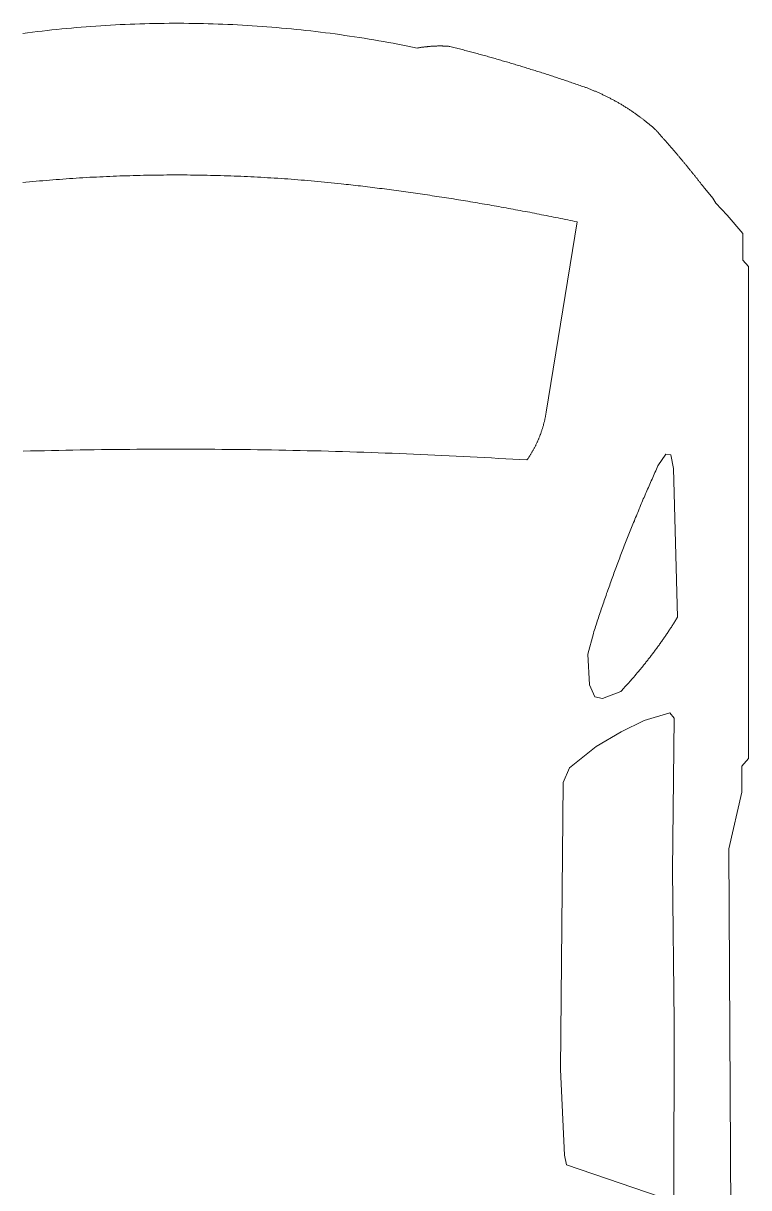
# Model space of a CAD drawing. Header units: millimetres. Extents: x 10 to 413, y 10 to 287.
# Drawn here: x 207.6 to 216.87, y 144.73 to 159.62 of the extents above; entities that cross this region are included whole.
import ezdxf

# ---------------------------------------------------------------- set-up
doc = ezdxf.new("R2010")
doc.units = ezdxf.units.MM
doc.layers.add('LAYER6', color=252, linetype='Continuous')

# ---------------------------------------------------------------- blocks, each defined once
blk = doc.blocks.new('FcPack%d0')
at = {"layer": 'LAYER6', "color": 1, "linetype": 'Continuous', "lineweight": 13}
for p, q in [((60.563, 3.576), (60.501, 3.572)), ((60.626, 3.58), (60.563, 3.576)), ((60.688, 3.584), (60.626, 3.58)), ((60.751, 3.587), (60.688, 3.584)), ((60.813, 3.591), (60.751, 3.587)), ((60.876, 3.593), (60.813, 3.591)), ((60.938, 3.596), (60.876, 3.593)), ((61.001, 3.598), (60.938, 3.596)), ((61.063, 3.601), (61.001, 3.598)), ((61.126, 3.602), (61.063, 3.601)), ((61.188, 3.604), (61.126, 3.602)), ((61.251, 3.605), (61.188, 3.604)), ((61.313, 3.606), (61.251, 3.605)), ((61.376, 3.607), (61.313, 3.606)), ((61.438, 3.608), (61.376, 3.607)), ((61.501, 3.608), (61.438, 3.608)), ((61.563, 3.608), (61.501, 3.608)), ((61.626, 3.608), (61.563, 3.608)), ((61.688, 3.607), (61.626, 3.608)), ((61.751, 3.607), (61.688, 3.607)), ((61.813, 3.605), (61.751, 3.607)), ((61.876, 3.604), (61.813, 3.605)), ((61.938, 3.603), (61.876, 3.604)), ((62.001, 3.601), (61.938, 3.603)), ((62.063, 3.599), (62.001, 3.601)), ((62.126, 3.597), (62.063, 3.599)), ((62.188, 3.594), (62.126, 3.597)), ((62.251, 3.591), (62.188, 3.594)), ((62.313, 3.588), (62.251, 3.591)), ((62.376, 3.585), (62.313, 3.588)), ((62.438, 3.581), (62.376, 3.585)), ((62.501, 3.577), (62.438, 3.581)), ((62.563, 3.573), (62.501, 3.577)), ((59.629, 3.486), (59.567, 3.478)), ((59.691, 3.494), (59.629, 3.486)), ((59.753, 3.502), (59.691, 3.494)), ((59.815, 3.509), (59.753, 3.502)), ((59.878, 3.516), (59.815, 3.509)), ((59.94, 3.523), (59.878, 3.516)), ((60.002, 3.529), (59.94, 3.523)), ((60.064, 3.536), (60.002, 3.529)), ((60.127, 3.542), (60.064, 3.536)), ((60.189, 3.547), (60.127, 3.542)), ((60.251, 3.553), (60.189, 3.547)), ((60.314, 3.558), (60.251, 3.553)), ((60.376, 3.563), (60.314, 3.558)), ((60.438, 3.568), (60.376, 3.563)), ((60.501, 3.572), (60.438, 3.568)), ((62.625, 3.569), (62.563, 3.573)), ((62.688, 3.564), (62.625, 3.569)), ((62.75, 3.559), (62.688, 3.564)), ((62.813, 3.554), (62.75, 3.559)), ((62.875, 3.548), (62.813, 3.554)), ((62.937, 3.543), (62.875, 3.548)), ((63, 3.537), (62.937, 3.543)), ((63.062, 3.531), (63, 3.537)), ((63.124, 3.524), (63.062, 3.531)), ((63.186, 3.517), (63.124, 3.524)), ((63.249, 3.51), (63.186, 3.517)), ((63.311, 3.503), (63.249, 3.51)), ((63.373, 3.496), (63.311, 3.503)), ((63.435, 3.488), (63.373, 3.496)), ((63.497, 3.48), (63.435, 3.488)), ((63.559, 3.472), (63.497, 3.48)), ((63.621, 3.463), (63.559, 3.472)), ((63.683, 3.454), (63.621, 3.463)), ((63.745, 3.445), (63.683, 3.454)), ((63.807, 3.436), (63.745, 3.445)), ((63.869, 3.426), (63.807, 3.436)), ((63.931, 3.417), (63.869, 3.426)), ((63.993, 3.407), (63.931, 3.417)), ((64.055, 3.396), (63.993, 3.407)), ((64.117, 3.386), (64.055, 3.396)), ((64.178, 3.375), (64.117, 3.386)), ((64.24, 3.364), (64.178, 3.375)), ((64.302, 3.352), (64.24, 3.364)), ((64.363, 3.341), (64.302, 3.352)), ((64.425, 3.329), (64.363, 3.341)), ((64.487, 3.317), (64.425, 3.329)), ((64.548, 3.304), (64.487, 3.317)), ((64.61, 3.292), (64.548, 3.304)), ((64.617, 3.293), (64.61, 3.292)), ((64.625, 3.294), (64.617, 3.293)), ((64.633, 3.296), (64.625, 3.294)), ((64.641, 3.297), (64.633, 3.296)), ((64.648, 3.298), (64.641, 3.297)), ((64.656, 3.299), (64.648, 3.298)), ((64.664, 3.301), (64.656, 3.299)), ((64.672, 3.302), (64.664, 3.301)), ((64.679, 3.303), (64.672, 3.302)), ((64.687, 3.304), (64.679, 3.303)), ((64.695, 3.305), (64.687, 3.304)), ((64.703, 3.306), (64.695, 3.305)), ((64.711, 3.307), (64.703, 3.306)), ((64.718, 3.308), (64.711, 3.307)), ((64.726, 3.309), (64.718, 3.308)), ((64.734, 3.309), (64.726, 3.309)), ((64.742, 3.31), (64.734, 3.309)), ((64.75, 3.311), (64.742, 3.31)), ((64.758, 3.312), (64.75, 3.311)), ((64.765, 3.312), (64.758, 3.312)), ((64.773, 3.313), (64.765, 3.312)), ((64.781, 3.314), (64.773, 3.313)), ((64.789, 3.314), (64.781, 3.314)), ((64.797, 3.315), (64.789, 3.314)), ((64.804, 3.315), (64.797, 3.315)), ((64.812, 3.316), (64.804, 3.315)), ((64.82, 3.316), (64.812, 3.316)), ((64.828, 3.316), (64.82, 3.316)), ((64.836, 3.317), (64.828, 3.316)), ((64.844, 3.317), (64.836, 3.317)), ((64.852, 3.317), (64.844, 3.317)), ((64.859, 3.317), (64.852, 3.317)), ((64.867, 3.318), (64.859, 3.317)), ((64.875, 3.318), (64.867, 3.318)), ((64.883, 3.318), (64.875, 3.318)), ((64.891, 3.318), (64.883, 3.318)), ((64.899, 3.318), (64.891, 3.318)), ((64.906, 3.318), (64.899, 3.318)), ((64.914, 3.318), (64.906, 3.318)), ((64.922, 3.318), (64.914, 3.318)), ((64.93, 3.318), (64.922, 3.318)), ((64.938, 3.317), (64.93, 3.318)), ((64.946, 3.317), (64.938, 3.317)), ((64.954, 3.317), (64.946, 3.317)), ((64.961, 3.317), (64.954, 3.317)), ((64.969, 3.316), (64.961, 3.317)), ((64.977, 3.316), (64.969, 3.316)), ((64.985, 3.315), (64.977, 3.316)), ((64.993, 3.315), (64.985, 3.315)), ((65.001, 3.315), (64.993, 3.315)), ((65.008, 3.314), (65.001, 3.315)), ((65.016, 3.313), (65.008, 3.314)), ((65.024, 3.313), (65.016, 3.313)), ((65.042, 3.308), (65.024, 3.313)), ((65.06, 3.304), (65.042, 3.308)), ((65.077, 3.299), (65.06, 3.304)), ((65.095, 3.295), (65.077, 3.299)), ((65.113, 3.29), (65.095, 3.295)), ((65.13, 3.286), (65.113, 3.29)), ((65.148, 3.281), (65.13, 3.286)), ((65.166, 3.276), (65.148, 3.281)), ((65.183, 3.272), (65.166, 3.276)), ((65.201, 3.267), (65.183, 3.272)), ((65.219, 3.262), (65.201, 3.267)), ((65.237, 3.258), (65.219, 3.262)), ((65.254, 3.253), (65.237, 3.258)), ((65.272, 3.248), (65.254, 3.253)), ((65.29, 3.244), (65.272, 3.248)), ((65.307, 3.239), (65.29, 3.244)), ((65.325, 3.234), (65.307, 3.239)), ((65.343, 3.229), (65.325, 3.234)), ((65.36, 3.225), (65.343, 3.229)), ((65.378, 3.22), (65.36, 3.225)), ((65.395, 3.215), (65.378, 3.22)), ((65.413, 3.21), (65.395, 3.215)), ((65.431, 3.205), (65.413, 3.21)), ((65.448, 3.2), (65.431, 3.205)), ((65.466, 3.195), (65.448, 3.2)), ((65.484, 3.191), (65.466, 3.195)), ((65.501, 3.186), (65.484, 3.191)), ((65.519, 3.181), (65.501, 3.186)), ((65.537, 3.176), (65.519, 3.181)), ((65.554, 3.171), (65.537, 3.176)), ((65.572, 3.166), (65.554, 3.171)), ((65.589, 3.161), (65.572, 3.166)), ((65.607, 3.156), (65.589, 3.161)), ((65.625, 3.151), (65.607, 3.156)), ((65.642, 3.146), (65.625, 3.151)), ((65.66, 3.141), (65.642, 3.146)), ((65.677, 3.135), (65.66, 3.141)), ((65.695, 3.13), (65.677, 3.135)), ((65.712, 3.125), (65.695, 3.13)), ((65.73, 3.12), (65.712, 3.125)), ((65.748, 3.115), (65.73, 3.12)), ((65.765, 3.11), (65.748, 3.115)), ((65.783, 3.105), (65.765, 3.11)), ((65.8, 3.099), (65.783, 3.105)), ((65.818, 3.094), (65.8, 3.099)), ((65.835, 3.089), (65.818, 3.094)), ((65.853, 3.084), (65.835, 3.089)), ((65.871, 3.078), (65.853, 3.084)), ((65.888, 3.073), (65.871, 3.078)), ((65.906, 3.068), (65.888, 3.073)), ((65.923, 3.063), (65.906, 3.068)), ((65.941, 3.057), (65.923, 3.063)), ((65.958, 3.052), (65.941, 3.057)), ((65.976, 3.046), (65.958, 3.052)), ((65.993, 3.041), (65.976, 3.046)), ((66.011, 3.036), (65.993, 3.041)), ((66.028, 3.03), (66.011, 3.036)), ((66.046, 3.025), (66.028, 3.03)), ((66.063, 3.019), (66.046, 3.025)), ((66.081, 3.014), (66.063, 3.019)), ((66.098, 3.008), (66.081, 3.014)), ((66.116, 3.003), (66.098, 3.008)), ((66.133, 2.997), (66.116, 3.003)), ((66.151, 2.992), (66.133, 2.997)), ((66.168, 2.986), (66.151, 2.992)), ((66.186, 2.981), (66.168, 2.986)), ((66.203, 2.975), (66.186, 2.981)), ((66.221, 2.97), (66.203, 2.975)), ((66.238, 2.964), (66.221, 2.97)), ((66.255, 2.958), (66.238, 2.964)), ((66.273, 2.953), (66.255, 2.958)), ((66.29, 2.947), (66.273, 2.953)), ((66.308, 2.941), (66.29, 2.947)), ((66.325, 2.936), (66.308, 2.941)), ((66.343, 2.93), (66.325, 2.936)), ((66.36, 2.924), (66.343, 2.93)), ((66.377, 2.919), (66.36, 2.924)), ((66.395, 2.913), (66.377, 2.919)), ((66.412, 2.907), (66.395, 2.913)), ((66.43, 2.901), (66.412, 2.907)), ((66.447, 2.895), (66.43, 2.901)), ((66.465, 2.89), (66.447, 2.895)), ((66.482, 2.884), (66.465, 2.89)), ((66.499, 2.878), (66.482, 2.884)), ((66.517, 2.872), (66.499, 2.878)), ((66.534, 2.866), (66.517, 2.872)), ((66.551, 2.86), (66.534, 2.866)), ((66.569, 2.854), (66.551, 2.86)), ((66.586, 2.848), (66.569, 2.854)), ((66.604, 2.842), (66.586, 2.848)), ((66.621, 2.836), (66.604, 2.842)), ((66.638, 2.83), (66.621, 2.836)), ((66.656, 2.824), (66.638, 2.83)), ((66.673, 2.818), (66.656, 2.824)), ((66.69, 2.812), (66.673, 2.818)), ((66.708, 2.806), (66.69, 2.812)), ((66.725, 2.8), (66.708, 2.806)), ((66.742, 2.794), (66.725, 2.8)), ((66.76, 2.788), (66.742, 2.794)), ((66.769, 2.785), (66.76, 2.788)), ((66.779, 2.781), (66.769, 2.785)), ((66.789, 2.777), (66.779, 2.781)), ((66.799, 2.773), (66.789, 2.777)), ((66.808, 2.77), (66.799, 2.773)), ((66.818, 2.766), (66.808, 2.77)), ((66.828, 2.762), (66.818, 2.766)), ((66.838, 2.758), (66.828, 2.762)), ((66.847, 2.754), (66.838, 2.758)), ((66.857, 2.75), (66.847, 2.754)), ((66.867, 2.746), (66.857, 2.75)), ((66.876, 2.742), (66.867, 2.746)), ((66.886, 2.738), (66.876, 2.742)), ((66.895, 2.734), (66.886, 2.738)), ((66.905, 2.73), (66.895, 2.734)), ((66.915, 2.726), (66.905, 2.73)), ((66.924, 2.722), (66.915, 2.726)), ((66.934, 2.717), (66.924, 2.722)), ((66.943, 2.713), (66.934, 2.717)), ((66.953, 2.709), (66.943, 2.713)), ((66.962, 2.704), (66.953, 2.709)), ((66.972, 2.7), (66.962, 2.704)), ((66.981, 2.695), (66.972, 2.7)), ((66.991, 2.691), (66.981, 2.695)), ((67, 2.686), (66.991, 2.691)), ((67.01, 2.682), (67, 2.686)), ((67.019, 2.677), (67.01, 2.682)), ((67.029, 2.673), (67.019, 2.677)), ((67.038, 2.668), (67.029, 2.673)), ((67.047, 2.663), (67.038, 2.668)), ((67.057, 2.658), (67.047, 2.663)), ((67.066, 2.654), (67.057, 2.658)), ((67.075, 2.649), (67.066, 2.654)), ((67.085, 2.644), (67.075, 2.649)), ((67.094, 2.639), (67.085, 2.644)), ((67.103, 2.634), (67.094, 2.639)), ((67.113, 2.629), (67.103, 2.634)), ((67.122, 2.624), (67.113, 2.629)), ((67.131, 2.619), (67.122, 2.624)), ((67.14, 2.614), (67.131, 2.619)), ((67.15, 2.609), (67.14, 2.614)), ((67.159, 2.604), (67.15, 2.609)), ((67.168, 2.598), (67.159, 2.604)), ((67.177, 2.593), (67.168, 2.598)), ((67.186, 2.588), (67.177, 2.593)), ((67.195, 2.583), (67.186, 2.588)), ((67.205, 2.577), (67.195, 2.583)), ((67.214, 2.572), (67.205, 2.577)), ((67.223, 2.566), (67.214, 2.572)), ((67.232, 2.561), (67.223, 2.566)), ((67.241, 2.556), (67.232, 2.561)), ((67.25, 2.55), (67.241, 2.556)), ((67.259, 2.544), (67.25, 2.55)), ((67.268, 2.539), (67.259, 2.544)), ((67.277, 2.533), (67.268, 2.539)), ((67.286, 2.528), (67.277, 2.533)), ((67.295, 2.522), (67.286, 2.528)), ((67.304, 2.516), (67.295, 2.522)), ((67.312, 2.51), (67.304, 2.516)), ((67.321, 2.504), (67.312, 2.51)), ((67.33, 2.499), (67.321, 2.504)), ((67.339, 2.493), (67.33, 2.499)), ((67.348, 2.487), (67.339, 2.493)), ((67.357, 2.481), (67.348, 2.487)), ((67.365, 2.475), (67.357, 2.481)), ((67.374, 2.469), (67.365, 2.475)), ((67.383, 2.463), (67.374, 2.469)), ((67.392, 2.457), (67.383, 2.463)), ((67.4, 2.451), (67.392, 2.457)), ((67.409, 2.444), (67.4, 2.451)), ((67.418, 2.438), (67.409, 2.444)), ((67.426, 2.432), (67.418, 2.438)), ((67.435, 2.426), (67.426, 2.432)), ((67.443, 2.419), (67.435, 2.426)), ((67.452, 2.413), (67.443, 2.419)), ((67.461, 2.407), (67.452, 2.413)), ((67.469, 2.4), (67.461, 2.407)), ((67.478, 2.394), (67.469, 2.4)), ((67.486, 2.387), (67.478, 2.394)), ((67.495, 2.381), (67.486, 2.387)), ((67.503, 2.374), (67.495, 2.381)), ((67.511, 2.368), (67.503, 2.374)), ((67.52, 2.361), (67.511, 2.368)), ((67.528, 2.355), (67.52, 2.361)), ((67.537, 2.348), (67.528, 2.355)), ((67.545, 2.341), (67.537, 2.348)), ((67.553, 2.334), (67.545, 2.341)), ((67.562, 2.328), (67.553, 2.334)), ((67.57, 2.321), (67.562, 2.328)), ((67.578, 2.314), (67.57, 2.321)), ((67.586, 2.307), (67.578, 2.314)), ((67.594, 2.3), (67.586, 2.307)), ((67.603, 2.293), (67.594, 2.3)), ((67.611, 2.286), (67.603, 2.293)), ((67.619, 2.279), (67.611, 2.286)), ((67.627, 2.272), (67.619, 2.279)), ((67.635, 2.265), (67.627, 2.272)), ((67.643, 2.258), (67.635, 2.265)), ((67.651, 2.251), (67.643, 2.258)), ((67.658, 2.244), (67.651, 2.251)), ((67.665, 2.236), (67.658, 2.244)), ((67.671, 2.229), (67.665, 2.236)), ((67.678, 2.222), (67.671, 2.229)), ((67.684, 2.214), (67.678, 2.222)), ((67.691, 2.207), (67.684, 2.214)), ((67.698, 2.199), (67.691, 2.207)), ((67.704, 2.192), (67.698, 2.199)), ((67.711, 2.185), (67.704, 2.192)), ((67.717, 2.177), (67.711, 2.185)), ((67.724, 2.17), (67.717, 2.177)), ((67.731, 2.162), (67.724, 2.17)), ((67.737, 2.155), (67.731, 2.162)), ((67.744, 2.148), (67.737, 2.155)), ((67.75, 2.14), (67.744, 2.148)), ((67.757, 2.133), (67.75, 2.14)), ((67.763, 2.125), (67.757, 2.133)), ((67.77, 2.118), (67.763, 2.125)), ((67.777, 2.11), (67.77, 2.118)), ((67.783, 2.103), (67.777, 2.11)), ((67.79, 2.095), (67.783, 2.103)), ((67.796, 2.088), (67.79, 2.095)), ((67.803, 2.08), (67.796, 2.088)), ((67.809, 2.073), (67.803, 2.08)), ((67.816, 2.065), (67.809, 2.073)), ((67.822, 2.058), (67.816, 2.065)), ((67.829, 2.05), (67.822, 2.058)), ((67.835, 2.043), (67.829, 2.05)), ((67.842, 2.035), (67.835, 2.043)), ((67.848, 2.028), (67.842, 2.035)), ((67.855, 2.02), (67.848, 2.028)), ((67.861, 2.013), (67.855, 2.02)), ((67.868, 2.005), (67.861, 2.013)), ((67.874, 1.998), (67.868, 2.005)), ((67.881, 1.99), (67.874, 1.998)), ((67.887, 1.983), (67.881, 1.99)), ((67.894, 1.975), (67.887, 1.983)), ((67.9, 1.968), (67.894, 1.975)), ((67.906, 1.96), (67.9, 1.968)), ((67.913, 1.952), (67.906, 1.96)), ((67.919, 1.945), (67.913, 1.952)), ((67.926, 1.937), (67.919, 1.945)), ((67.932, 1.93), (67.926, 1.937)), ((67.939, 1.922), (67.932, 1.93)), ((67.945, 1.914), (67.939, 1.922)), ((67.951, 1.907), (67.945, 1.914)), ((67.958, 1.899), (67.951, 1.907)), ((67.964, 1.892), (67.958, 1.899)), ((67.971, 1.884), (67.964, 1.892)), ((67.977, 1.876), (67.971, 1.884)), ((67.983, 1.869), (67.977, 1.876)), ((67.99, 1.861), (67.983, 1.869)), ((67.996, 1.853), (67.99, 1.861)), ((68.002, 1.846), (67.996, 1.853)), ((68.009, 1.838), (68.002, 1.846)), ((68.015, 1.831), (68.009, 1.838)), ((68.022, 1.823), (68.015, 1.831)), ((68.028, 1.815), (68.022, 1.823)), ((68.034, 1.808), (68.028, 1.815)), ((68.041, 1.8), (68.034, 1.808)), ((68.047, 1.792), (68.041, 1.8)), ((68.053, 1.784), (68.047, 1.792)), ((60.465, 1.64), (60.422, 1.638)), ((60.508, 1.642), (60.465, 1.64)), ((60.551, 1.644), (60.508, 1.642)), ((60.594, 1.646), (60.551, 1.644)), ((60.637, 1.648), (60.594, 1.646)), ((60.679, 1.65), (60.637, 1.648)), ((60.722, 1.652), (60.679, 1.65)), ((60.765, 1.654), (60.722, 1.652)), ((60.808, 1.655), (60.765, 1.654)), ((60.851, 1.657), (60.808, 1.655)), ((60.894, 1.658), (60.851, 1.657)), ((60.937, 1.659), (60.894, 1.658)), ((60.98, 1.661), (60.937, 1.659)), ((61.023, 1.662), (60.98, 1.661)), ((61.066, 1.663), (61.023, 1.662)), ((61.109, 1.664), (61.066, 1.663)), ((61.151, 1.665), (61.109, 1.664)), ((61.194, 1.665), (61.151, 1.665)), ((61.237, 1.666), (61.194, 1.665)), ((61.28, 1.667), (61.237, 1.666)), ((61.323, 1.667), (61.28, 1.667)), ((61.366, 1.667), (61.323, 1.667)), ((61.409, 1.668), (61.366, 1.667)), ((61.452, 1.668), (61.409, 1.668)), ((61.495, 1.668), (61.452, 1.668)), ((61.538, 1.668), (61.495, 1.668)), ((61.581, 1.668), (61.538, 1.668)), ((61.624, 1.668), (61.581, 1.668)), ((61.667, 1.668), (61.624, 1.668)), ((61.71, 1.667), (61.667, 1.668)), ((61.753, 1.667), (61.71, 1.667)), ((61.795, 1.666), (61.753, 1.667)), ((61.838, 1.666), (61.795, 1.666)), ((61.881, 1.665), (61.838, 1.666)), ((61.924, 1.664), (61.881, 1.665)), ((61.967, 1.663), (61.924, 1.664)), ((62.01, 1.662), (61.967, 1.663)), ((62.053, 1.661), (62.01, 1.662)), ((62.096, 1.66), (62.053, 1.661)), ((62.139, 1.659), (62.096, 1.66)), ((62.182, 1.657), (62.139, 1.659)), ((62.225, 1.656), (62.182, 1.657)), ((62.268, 1.654), (62.225, 1.656)), ((62.31, 1.652), (62.268, 1.654)), ((62.353, 1.651), (62.31, 1.652)), ((62.396, 1.649), (62.353, 1.651)), ((62.439, 1.647), (62.396, 1.649)), ((62.482, 1.645), (62.439, 1.647)), ((62.525, 1.643), (62.482, 1.645)), ((62.568, 1.641), (62.525, 1.643)), ((62.611, 1.638), (62.568, 1.641)), ((68.06, 1.777), (68.053, 1.784)), ((68.066, 1.769), (68.06, 1.777)), ((68.072, 1.761), (68.066, 1.769)), ((68.078, 1.754), (68.072, 1.761)), ((68.085, 1.746), (68.078, 1.754)), ((68.091, 1.738), (68.085, 1.746)), ((68.097, 1.73), (68.091, 1.738)), ((68.104, 1.723), (68.097, 1.73)), ((68.11, 1.715), (68.104, 1.723)), ((68.116, 1.707), (68.11, 1.715)), ((68.122, 1.7), (68.116, 1.707)), ((68.129, 1.692), (68.122, 1.7)), ((68.135, 1.684), (68.129, 1.692)), ((68.141, 1.676), (68.135, 1.684)), ((68.147, 1.668), (68.141, 1.676)), ((68.154, 1.661), (68.147, 1.668)), ((68.16, 1.653), (68.154, 1.661)), ((68.166, 1.645), (68.16, 1.653)), ((68.172, 1.637), (68.166, 1.645)), ((59.608, 1.576), (59.566, 1.571)), ((59.651, 1.58), (59.608, 1.576)), ((59.694, 1.584), (59.651, 1.58)), ((59.737, 1.588), (59.694, 1.584)), ((59.779, 1.591), (59.737, 1.588)), ((59.822, 1.595), (59.779, 1.591)), ((59.865, 1.599), (59.822, 1.595)), ((59.908, 1.602), (59.865, 1.599)), ((59.951, 1.606), (59.908, 1.602)), ((59.994, 1.609), (59.951, 1.606)), ((60.036, 1.612), (59.994, 1.609)), ((60.079, 1.616), (60.036, 1.612)), ((60.122, 1.619), (60.079, 1.616)), ((60.165, 1.622), (60.122, 1.619)), ((60.208, 1.624), (60.165, 1.622)), ((60.251, 1.627), (60.208, 1.624)), ((60.293, 1.63), (60.251, 1.627)), ((60.336, 1.633), (60.293, 1.63)), ((60.379, 1.635), (60.336, 1.633)), ((60.422, 1.638), (60.379, 1.635)), ((62.654, 1.636), (62.611, 1.638)), ((62.696, 1.633), (62.654, 1.636)), ((62.739, 1.631), (62.696, 1.633)), ((62.782, 1.628), (62.739, 1.631)), ((62.825, 1.625), (62.782, 1.628)), ((62.868, 1.623), (62.825, 1.625)), ((62.911, 1.62), (62.868, 1.623)), ((62.954, 1.617), (62.911, 1.62)), ((62.996, 1.613), (62.954, 1.617)), ((63.039, 1.61), (62.996, 1.613)), ((63.082, 1.607), (63.039, 1.61)), ((63.125, 1.603), (63.082, 1.607)), ((63.168, 1.6), (63.125, 1.603)), ((63.211, 1.596), (63.168, 1.6)), ((63.253, 1.593), (63.211, 1.596)), ((63.296, 1.589), (63.253, 1.593)), ((63.339, 1.585), (63.296, 1.589)), ((63.382, 1.581), (63.339, 1.585)), ((63.424, 1.577), (63.382, 1.581)), ((63.467, 1.573), (63.424, 1.577)), ((63.51, 1.569), (63.467, 1.573)), ((63.553, 1.564), (63.51, 1.569)), ((63.595, 1.56), (63.553, 1.564)), ((63.638, 1.555), (63.595, 1.56)), ((63.669, 1.552), (63.638, 1.555)), ((63.699, 1.548), (63.669, 1.552)), ((63.73, 1.545), (63.699, 1.548)), ((63.761, 1.541), (63.73, 1.545)), ((63.791, 1.538), (63.761, 1.541)), ((63.822, 1.534), (63.791, 1.538)), ((63.853, 1.531), (63.822, 1.534)), ((63.883, 1.527), (63.853, 1.531)), ((63.914, 1.523), (63.883, 1.527)), ((63.944, 1.519), (63.914, 1.523)), ((63.975, 1.516), (63.944, 1.519)), ((64.006, 1.512), (63.975, 1.516)), ((64.036, 1.508), (64.006, 1.512)), ((64.067, 1.504), (64.036, 1.508)), ((64.097, 1.5), (64.067, 1.504)), ((64.128, 1.497), (64.097, 1.5)), ((64.159, 1.493), (64.128, 1.497)), ((64.189, 1.489), (64.159, 1.493)), ((68.179, 1.63), (68.172, 1.637)), ((68.185, 1.622), (68.179, 1.63)), ((68.191, 1.614), (68.185, 1.622)), ((68.197, 1.606), (68.191, 1.614)), ((68.203, 1.598), (68.197, 1.606)), ((68.21, 1.59), (68.203, 1.598)), ((68.216, 1.583), (68.21, 1.59)), ((68.222, 1.575), (68.216, 1.583)), ((68.228, 1.567), (68.222, 1.575)), ((68.234, 1.559), (68.228, 1.567)), ((68.24, 1.551), (68.234, 1.559)), ((68.247, 1.543), (68.24, 1.551)), ((68.253, 1.536), (68.247, 1.543)), ((68.259, 1.528), (68.253, 1.536)), ((68.265, 1.52), (68.259, 1.528)), ((68.271, 1.512), (68.265, 1.52)), ((68.277, 1.504), (68.271, 1.512)), ((68.283, 1.496), (68.277, 1.504)), ((68.387, 1.372), (68.283, 1.496)), ((64.22, 1.485), (64.189, 1.489)), ((64.25, 1.481), (64.22, 1.485)), ((64.281, 1.477), (64.25, 1.481)), ((64.311, 1.472), (64.281, 1.477)), ((64.342, 1.468), (64.311, 1.472)), ((64.372, 1.464), (64.342, 1.468)), ((64.403, 1.46), (64.372, 1.464)), ((64.434, 1.456), (64.403, 1.46)), ((64.464, 1.452), (64.434, 1.456)), ((64.495, 1.447), (64.464, 1.452)), ((64.525, 1.443), (64.495, 1.447)), ((64.556, 1.439), (64.525, 1.443)), ((64.586, 1.434), (64.556, 1.439)), ((64.617, 1.43), (64.586, 1.434)), ((64.647, 1.426), (64.617, 1.43)), ((64.678, 1.421), (64.647, 1.426)), ((64.708, 1.417), (64.678, 1.421)), ((64.739, 1.412), (64.708, 1.417)), ((64.769, 1.408), (64.739, 1.412)), ((64.8, 1.403), (64.769, 1.408)), ((64.83, 1.398), (64.8, 1.403)), ((64.861, 1.394), (64.83, 1.398)), ((64.891, 1.389), (64.861, 1.394)), ((64.922, 1.384), (64.891, 1.389)), ((64.952, 1.38), (64.922, 1.384)), ((64.983, 1.375), (64.952, 1.38)), ((65.013, 1.37), (64.983, 1.375)), ((65.044, 1.365), (65.013, 1.37)), ((65.074, 1.361), (65.044, 1.365)), ((65.105, 1.356), (65.074, 1.361)), ((65.135, 1.351), (65.105, 1.356)), ((65.166, 1.346), (65.135, 1.351)), ((65.196, 1.341), (65.166, 1.346)), ((65.227, 1.336), (65.196, 1.341)), ((68.424, 1.306), (68.387, 1.372)), ((65.257, 1.331), (65.227, 1.336)), ((65.288, 1.326), (65.257, 1.331)), ((65.318, 1.321), (65.288, 1.326)), ((65.348, 1.316), (65.318, 1.321)), ((65.379, 1.31), (65.348, 1.316)), ((65.409, 1.305), (65.379, 1.31)), ((65.44, 1.3), (65.409, 1.305)), ((65.47, 1.295), (65.44, 1.3)), ((65.501, 1.29), (65.47, 1.295)), ((65.531, 1.284), (65.501, 1.29)), ((65.561, 1.279), (65.531, 1.284)), ((65.592, 1.274), (65.561, 1.279)), ((65.622, 1.268), (65.592, 1.274)), ((65.653, 1.263), (65.622, 1.268)), ((65.683, 1.257), (65.653, 1.263)), ((65.713, 1.252), (65.683, 1.257)), ((65.744, 1.246), (65.713, 1.252)), ((65.774, 1.241), (65.744, 1.246)), ((65.804, 1.235), (65.774, 1.241)), ((65.835, 1.23), (65.804, 1.235)), ((65.865, 1.224), (65.835, 1.23)), ((65.896, 1.218), (65.865, 1.224)), ((65.926, 1.213), (65.896, 1.218)), ((65.956, 1.207), (65.926, 1.213)), ((65.987, 1.201), (65.956, 1.207)), ((66.017, 1.195), (65.987, 1.201)), ((66.047, 1.19), (66.017, 1.195)), ((68.572, 1.154), (68.424, 1.306)), ((66.078, 1.184), (66.047, 1.19)), ((66.108, 1.178), (66.078, 1.184)), ((66.138, 1.172), (66.108, 1.178)), ((66.169, 1.166), (66.138, 1.172)), ((66.199, 1.16), (66.169, 1.166)), ((66.229, 1.154), (66.199, 1.16)), ((66.259, 1.148), (66.229, 1.154)), ((66.257, -1.368), (66.653, 1.067)), ((66.29, 1.142), (66.259, 1.148)), ((66.32, 1.136), (66.29, 1.142)), ((66.35, 1.13), (66.32, 1.136)), ((66.381, 1.124), (66.35, 1.13)), ((66.411, 1.118), (66.381, 1.124)), ((66.441, 1.111), (66.411, 1.118)), ((66.471, 1.105), (66.441, 1.111)), ((66.502, 1.099), (66.471, 1.105)), ((66.532, 1.093), (66.502, 1.099)), ((66.562, 1.086), (66.532, 1.093)), ((66.592, 1.08), (66.562, 1.086)), ((66.623, 1.074), (66.592, 1.08)), ((66.653, 1.067), (66.623, 1.074)), ((68.772, 0.918), (68.572, 1.154)), ((68.772, 0.58), (68.772, 0.918)), ((68.845, 0.499), (68.772, 0.58)), ((68.845, -5.797), (68.845, 0.499)), ((66.232, -1.494), (66.234, -1.486)), ((66.234, -1.486), (66.236, -1.478)), ((66.236, -1.478), (66.238, -1.469)), ((66.238, -1.469), (66.239, -1.461)), ((66.239, -1.461), (66.241, -1.452)), ((66.241, -1.452), (66.243, -1.444)), ((66.243, -1.444), (66.245, -1.436)), ((66.245, -1.436), (66.247, -1.427)), ((66.247, -1.427), (66.248, -1.419)), ((66.248, -1.419), (66.25, -1.41)), ((66.25, -1.41), (66.251, -1.402)), ((66.251, -1.402), (66.253, -1.393)), ((66.253, -1.393), (66.254, -1.385)), ((66.254, -1.385), (66.256, -1.376)), ((66.256, -1.376), (66.257, -1.368)), ((66.187, -1.642), (66.19, -1.634)), ((66.19, -1.634), (66.192, -1.626)), ((66.192, -1.626), (66.195, -1.618)), ((66.195, -1.618), (66.198, -1.61)), ((66.198, -1.61), (66.201, -1.602)), ((66.201, -1.602), (66.203, -1.593)), ((66.203, -1.593), (66.206, -1.585)), ((66.206, -1.585), (66.209, -1.577)), ((66.209, -1.577), (66.211, -1.569)), ((66.211, -1.569), (66.214, -1.561)), ((66.214, -1.561), (66.216, -1.552)), ((66.216, -1.552), (66.218, -1.544)), ((66.218, -1.544), (66.221, -1.536)), ((66.221, -1.536), (66.223, -1.528)), ((66.223, -1.528), (66.225, -1.519)), ((66.225, -1.519), (66.227, -1.511)), ((66.227, -1.511), (66.229, -1.503)), ((66.229, -1.503), (66.232, -1.494)), ((66.123, -1.791), (66.127, -1.783)), ((66.127, -1.783), (66.131, -1.775)), ((66.131, -1.775), (66.134, -1.768)), ((66.134, -1.768), (66.138, -1.76)), ((66.138, -1.76), (66.142, -1.752)), ((66.142, -1.752), (66.145, -1.745)), ((66.145, -1.745), (66.149, -1.737)), ((66.149, -1.737), (66.152, -1.729)), ((66.152, -1.729), (66.155, -1.721)), ((66.155, -1.721), (66.159, -1.713)), ((66.159, -1.713), (66.162, -1.706)), ((66.162, -1.706), (66.165, -1.698)), ((66.165, -1.698), (66.168, -1.69)), ((66.168, -1.69), (66.172, -1.682)), ((66.172, -1.682), (66.175, -1.674)), ((66.175, -1.674), (66.178, -1.666)), ((66.178, -1.666), (66.181, -1.658)), ((66.181, -1.658), (66.184, -1.65)), ((66.184, -1.65), (66.187, -1.642)), ((59.573, -1.866), (59.664, -1.863)), ((59.664, -1.863), (59.755, -1.861)), ((59.755, -1.861), (59.845, -1.859)), ((59.845, -1.859), (59.936, -1.857)), ((59.936, -1.857), (60.027, -1.855)), ((60.027, -1.855), (60.117, -1.853)), ((60.117, -1.853), (60.208, -1.852)), ((60.208, -1.852), (60.299, -1.85)), ((60.299, -1.85), (60.39, -1.849)), ((60.39, -1.849), (60.48, -1.847)), ((60.48, -1.847), (60.571, -1.846)), ((60.571, -1.846), (60.662, -1.845)), ((60.662, -1.845), (60.752, -1.844)), ((60.752, -1.844), (60.843, -1.843)), ((60.843, -1.843), (60.934, -1.842)), ((60.934, -1.842), (61.024, -1.841)), ((61.024, -1.841), (61.115, -1.841)), ((61.115, -1.841), (61.206, -1.84)), ((61.206, -1.84), (61.297, -1.84)), ((61.297, -1.84), (61.387, -1.84)), ((61.387, -1.84), (61.478, -1.84)), ((61.478, -1.84), (61.569, -1.84)), ((61.569, -1.84), (61.659, -1.84)), ((61.659, -1.84), (61.75, -1.84)), ((61.75, -1.84), (61.841, -1.84)), ((61.841, -1.84), (61.932, -1.841)), ((61.932, -1.841), (62.022, -1.841)), ((62.022, -1.841), (62.113, -1.842)), ((62.113, -1.842), (62.204, -1.843)), ((62.204, -1.843), (62.294, -1.844)), ((62.294, -1.844), (62.385, -1.845)), ((62.385, -1.845), (62.476, -1.846)), ((62.476, -1.846), (62.567, -1.847)), ((62.567, -1.847), (62.657, -1.849)), ((62.657, -1.849), (62.748, -1.85)), ((62.748, -1.85), (62.839, -1.852)), ((62.839, -1.852), (62.929, -1.853)), ((62.929, -1.853), (63.02, -1.855)), ((63.02, -1.855), (63.111, -1.857)), ((63.111, -1.857), (63.201, -1.859)), ((63.201, -1.859), (63.292, -1.861)), ((63.292, -1.861), (63.383, -1.863)), ((63.383, -1.863), (63.473, -1.866)), ((63.473, -1.866), (63.564, -1.868)), ((63.564, -1.868), (63.655, -1.871)), ((63.655, -1.871), (63.746, -1.874)), ((63.746, -1.874), (63.836, -1.877)), ((63.836, -1.877), (63.927, -1.879)), ((63.927, -1.879), (64.018, -1.883)), ((64.018, -1.883), (64.108, -1.886)), ((64.108, -1.886), (64.199, -1.889)), ((64.199, -1.889), (64.29, -1.892)), ((64.29, -1.892), (64.38, -1.896)), ((64.38, -1.896), (64.471, -1.9)), ((64.471, -1.9), (64.561, -1.903)), ((64.561, -1.903), (64.652, -1.907)), ((64.652, -1.907), (64.743, -1.911)), ((64.743, -1.911), (64.833, -1.915)), ((64.833, -1.915), (64.924, -1.919)), ((64.924, -1.919), (65.015, -1.924)), ((65.015, -1.924), (65.105, -1.928)), ((65.105, -1.928), (65.196, -1.933)), ((65.196, -1.933), (65.287, -1.937)), ((66.04, -1.937), (66.044, -1.93)), ((66.044, -1.93), (66.049, -1.923)), ((66.049, -1.923), (66.053, -1.916)), ((66.053, -1.916), (66.058, -1.909)), ((66.058, -1.909), (66.062, -1.902)), ((66.062, -1.902), (66.066, -1.894)), ((66.066, -1.894), (66.071, -1.887)), ((66.071, -1.887), (66.075, -1.88)), ((66.075, -1.88), (66.079, -1.873)), ((66.079, -1.873), (66.084, -1.865)), ((66.084, -1.865), (66.088, -1.858)), ((66.088, -1.858), (66.092, -1.851)), ((66.092, -1.851), (66.096, -1.843)), ((66.096, -1.843), (66.1, -1.836)), ((66.1, -1.836), (66.104, -1.828)), ((66.104, -1.828), (66.108, -1.821)), ((66.108, -1.821), (66.112, -1.813)), ((66.112, -1.813), (66.116, -1.806)), ((66.116, -1.806), (66.119, -1.798)), ((66.119, -1.798), (66.123, -1.791)), ((67.786, -1.903), (67.686, -2.054)), ((67.85, -1.914), (67.786, -1.903)), ((67.883, -2.088), (67.85, -1.914)), ((65.287, -1.937), (65.377, -1.942)), ((65.377, -1.942), (65.468, -1.947)), ((65.468, -1.947), (65.558, -1.952)), ((65.558, -1.952), (65.649, -1.957)), ((65.649, -1.957), (65.74, -1.962)), ((65.74, -1.962), (65.83, -1.967)), ((65.83, -1.967), (65.921, -1.973)), ((65.921, -1.973), (66.011, -1.978)), ((66.011, -1.978), (66.016, -1.972)), ((66.016, -1.972), (66.021, -1.965)), ((66.021, -1.965), (66.026, -1.958)), ((66.026, -1.958), (66.03, -1.951)), ((66.03, -1.951), (66.035, -1.944)), ((66.035, -1.944), (66.04, -1.937)), ((67.676, -2.075), (67.667, -2.096)), ((67.686, -2.054), (67.676, -2.075)), ((67.61, -2.223), (67.601, -2.244)), ((67.62, -2.202), (67.61, -2.223)), ((67.629, -2.18), (67.62, -2.202)), ((67.638, -2.159), (67.629, -2.18)), ((67.648, -2.138), (67.638, -2.159)), ((67.657, -2.117), (67.648, -2.138)), ((67.667, -2.096), (67.657, -2.117)), ((67.936, -3.991), (67.883, -2.088)), ((67.545, -2.371), (67.536, -2.392)), ((67.554, -2.35), (67.545, -2.371)), ((67.564, -2.328), (67.554, -2.35)), ((67.573, -2.307), (67.564, -2.328)), ((67.582, -2.286), (67.573, -2.307)), ((67.591, -2.265), (67.582, -2.286)), ((67.601, -2.244), (67.591, -2.265)), ((67.481, -2.52), (67.472, -2.541)), ((67.49, -2.499), (67.481, -2.52)), ((67.499, -2.477), (67.49, -2.499)), ((67.509, -2.456), (67.499, -2.477)), ((67.518, -2.435), (67.509, -2.456)), ((67.527, -2.413), (67.518, -2.435)), ((67.536, -2.392), (67.527, -2.413)), ((67.419, -2.669), (67.41, -2.691)), ((67.428, -2.648), (67.419, -2.669)), ((67.437, -2.627), (67.428, -2.648)), ((67.445, -2.605), (67.437, -2.627)), ((67.454, -2.584), (67.445, -2.605)), ((67.463, -2.562), (67.454, -2.584)), ((67.472, -2.541), (67.463, -2.562)), ((67.357, -2.819), (67.349, -2.841)), ((67.366, -2.798), (67.357, -2.819)), ((67.375, -2.777), (67.366, -2.798)), ((67.384, -2.755), (67.375, -2.777)), ((67.392, -2.734), (67.384, -2.755)), ((67.401, -2.712), (67.392, -2.734)), ((67.41, -2.691), (67.401, -2.712)), ((67.297, -2.97), (67.289, -2.992)), ((67.306, -2.949), (67.297, -2.97)), ((67.314, -2.927), (67.306, -2.949)), ((67.323, -2.906), (67.314, -2.927)), ((67.331, -2.884), (67.323, -2.906)), ((67.34, -2.862), (67.331, -2.884)), ((67.349, -2.841), (67.34, -2.862)), ((67.238, -3.122), (67.23, -3.143)), ((67.247, -3.1), (67.238, -3.122)), ((67.255, -3.078), (67.247, -3.1)), ((67.263, -3.057), (67.255, -3.078)), ((67.272, -3.035), (67.263, -3.057)), ((67.28, -3.013), (67.272, -3.035)), ((67.289, -2.992), (67.28, -3.013)), ((67.181, -3.273), (67.172, -3.295)), ((67.189, -3.252), (67.181, -3.273)), ((67.197, -3.23), (67.189, -3.252)), ((67.205, -3.208), (67.197, -3.23)), ((67.213, -3.187), (67.205, -3.208)), ((67.222, -3.165), (67.213, -3.187)), ((67.23, -3.143), (67.222, -3.165)), ((67.124, -3.426), (67.116, -3.448)), ((67.132, -3.404), (67.124, -3.426)), ((67.14, -3.382), (67.132, -3.404)), ((67.148, -3.36), (67.14, -3.382)), ((67.156, -3.339), (67.148, -3.36)), ((67.164, -3.317), (67.156, -3.339)), ((67.172, -3.295), (67.164, -3.317)), ((67.077, -3.557), (67.069, -3.579)), ((67.084, -3.535), (67.077, -3.557)), ((67.092, -3.513), (67.084, -3.535)), ((67.1, -3.491), (67.092, -3.513)), ((67.108, -3.47), (67.1, -3.491)), ((67.116, -3.448), (67.108, -3.47)), ((67.022, -3.71), (67.015, -3.732)), ((67.03, -3.688), (67.022, -3.71)), ((67.038, -3.667), (67.03, -3.688)), ((67.046, -3.645), (67.038, -3.667)), ((67.053, -3.623), (67.046, -3.645)), ((67.061, -3.601), (67.053, -3.623)), ((67.069, -3.579), (67.061, -3.601)), ((66.969, -3.864), (66.962, -3.886)), ((66.977, -3.842), (66.969, -3.864)), ((66.984, -3.82), (66.977, -3.842)), ((66.992, -3.798), (66.984, -3.82)), ((67, -3.776), (66.992, -3.798)), ((67.007, -3.754), (67, -3.776)), ((67.015, -3.732), (67.007, -3.754)), ((66.918, -4.019), (66.91, -4.041)), ((66.925, -3.997), (66.918, -4.019)), ((66.932, -3.975), (66.925, -3.997)), ((66.94, -3.953), (66.932, -3.975)), ((66.947, -3.931), (66.94, -3.953)), ((66.955, -3.909), (66.947, -3.931)), ((66.962, -3.886), (66.955, -3.909)), ((67.916, -4.022), (67.923, -4.012)), ((67.923, -4.012), (67.929, -4.002)), ((67.929, -4.002), (67.936, -3.991)), ((66.874, -4.152), (66.867, -4.174)), ((66.882, -4.13), (66.874, -4.152)), ((66.889, -4.107), (66.882, -4.13)), ((66.896, -4.085), (66.889, -4.107)), ((66.903, -4.063), (66.896, -4.085)), ((66.91, -4.041), (66.903, -4.063)), ((67.817, -4.175), (67.824, -4.165)), ((67.824, -4.165), (67.831, -4.155)), ((67.831, -4.155), (67.837, -4.145)), ((67.837, -4.145), (67.844, -4.135)), ((67.844, -4.135), (67.851, -4.125)), ((67.851, -4.125), (67.857, -4.115)), ((67.857, -4.115), (67.864, -4.104)), ((67.864, -4.104), (67.871, -4.094)), ((67.871, -4.094), (67.877, -4.084)), ((67.877, -4.084), (67.884, -4.074)), ((67.884, -4.074), (67.89, -4.064)), ((67.89, -4.064), (67.897, -4.053)), ((67.897, -4.053), (67.903, -4.043)), ((67.903, -4.043), (67.91, -4.033)), ((67.91, -4.033), (67.916, -4.022)), ((66.86, -4.196), (66.789, -4.461)), ((66.867, -4.174), (66.86, -4.196)), ((67.714, -4.325), (67.721, -4.315)), ((67.721, -4.315), (67.728, -4.305)), ((67.728, -4.305), (67.735, -4.295)), ((67.735, -4.295), (67.742, -4.285)), ((67.742, -4.285), (67.749, -4.276)), ((67.749, -4.276), (67.756, -4.266)), ((67.756, -4.266), (67.763, -4.256)), ((67.763, -4.256), (67.77, -4.246)), ((67.77, -4.246), (67.776, -4.236)), ((67.776, -4.236), (67.783, -4.226)), ((67.783, -4.226), (67.79, -4.216)), ((67.79, -4.216), (67.797, -4.206)), ((67.797, -4.206), (67.804, -4.196)), ((67.804, -4.196), (67.811, -4.185)), ((67.811, -4.185), (67.817, -4.175)), ((66.789, -4.461), (66.811, -4.853)), ((67.607, -4.471), (67.614, -4.461)), ((67.614, -4.461), (67.621, -4.452)), ((67.621, -4.452), (67.628, -4.442)), ((67.628, -4.442), (67.636, -4.432)), ((67.636, -4.432), (67.643, -4.423)), ((67.643, -4.423), (67.65, -4.413)), ((67.65, -4.413), (67.657, -4.403)), ((67.657, -4.403), (67.664, -4.394)), ((67.664, -4.394), (67.672, -4.384)), ((67.672, -4.384), (67.679, -4.374)), ((67.679, -4.374), (67.686, -4.364)), ((67.686, -4.364), (67.693, -4.354)), ((67.693, -4.354), (67.7, -4.345)), ((67.7, -4.345), (67.707, -4.335)), ((67.707, -4.335), (67.714, -4.325)), ((67.487, -4.623), (67.495, -4.613)), ((67.495, -4.613), (67.503, -4.604)), ((67.503, -4.604), (67.51, -4.594)), ((67.51, -4.594), (67.518, -4.585)), ((67.518, -4.585), (67.525, -4.576)), ((67.525, -4.576), (67.533, -4.566)), ((67.533, -4.566), (67.54, -4.557)), ((67.54, -4.557), (67.548, -4.547)), ((67.548, -4.547), (67.555, -4.538)), ((67.555, -4.538), (67.562, -4.528)), ((67.562, -4.528), (67.57, -4.519)), ((67.57, -4.519), (67.577, -4.509)), ((67.577, -4.509), (67.585, -4.5)), ((67.585, -4.5), (67.592, -4.49)), ((67.592, -4.49), (67.599, -4.481)), ((67.599, -4.481), (67.607, -4.471)), ((67.364, -4.77), (67.372, -4.761)), ((67.372, -4.761), (67.38, -4.751)), ((67.38, -4.751), (67.387, -4.742)), ((67.387, -4.742), (67.395, -4.733)), ((67.395, -4.733), (67.403, -4.724)), ((67.403, -4.724), (67.411, -4.715)), ((67.411, -4.715), (67.418, -4.706)), ((67.418, -4.706), (67.426, -4.697)), ((67.426, -4.697), (67.434, -4.687)), ((67.434, -4.687), (67.442, -4.678)), ((67.442, -4.678), (67.449, -4.669)), ((67.449, -4.669), (67.457, -4.66)), ((67.457, -4.66), (67.465, -4.65)), ((67.465, -4.65), (67.472, -4.641)), ((67.472, -4.641), (67.48, -4.632)), ((67.48, -4.632), (67.487, -4.623)), ((66.811, -4.853), (66.88, -5.006)), ((67.228, -4.921), (67.236, -4.912)), ((67.236, -4.912), (67.244, -4.903)), ((67.244, -4.903), (67.252, -4.895)), ((67.252, -4.895), (67.26, -4.886)), ((67.26, -4.886), (67.268, -4.877)), ((67.268, -4.877), (67.276, -4.868)), ((67.276, -4.868), (67.284, -4.859)), ((67.284, -4.859), (67.292, -4.85)), ((67.292, -4.85), (67.3, -4.841)), ((67.3, -4.841), (67.308, -4.833)), ((67.308, -4.833), (67.316, -4.824)), ((67.316, -4.824), (67.324, -4.815)), ((67.324, -4.815), (67.332, -4.806)), ((67.332, -4.806), (67.34, -4.797)), ((67.34, -4.797), (67.348, -4.788)), ((67.348, -4.788), (67.356, -4.779)), ((67.356, -4.779), (67.364, -4.77)), ((66.88, -5.006), (66.978, -5.03)), ((66.978, -5.03), (67.211, -4.938)), ((67.211, -4.938), (67.22, -4.93)), ((67.22, -4.93), (67.228, -4.921)), ((67.509, -5.312), (67.215, -5.454)), ((67.837, -5.214), (67.509, -5.312)), ((67.893, -5.282), (67.837, -5.214)), ((67.871, -7.231), (67.893, -5.282)), ((67.215, -5.454), (66.897, -5.644)), ((66.897, -5.644), (66.555, -5.918)), ((68.756, -5.896), (68.845, -5.797)), ((66.555, -5.918), (66.476, -6.105)), ((68.756, -6.229), (68.756, -5.896)), ((66.476, -6.105), (66.442, -9.776)), ((68.593, -6.951), (68.756, -6.229)), ((68.623, -12.46), (68.593, -6.951)), ((67.891, -9.164), (67.871, -7.231)), ((67.888, -11.462), (67.891, -9.164)), ((66.442, -9.776), (66.492, -10.871)), ((66.492, -10.871), (66.516, -10.996)), ((66.516, -10.996), (67.888, -11.462))]:
    blk.add_line(p, q, dxfattribs=at)

msp = doc.modelspace()

# ---------------------------------------------------------------- block references
at = {"layer": 'LAYER6', "color": 1, "linetype": 'Continuous', "lineweight": 13}
msp.add_blockref('FcPack%d0', (148.028, 156.014), dxfattribs=at)

doc.saveas('drawing.dxf')
